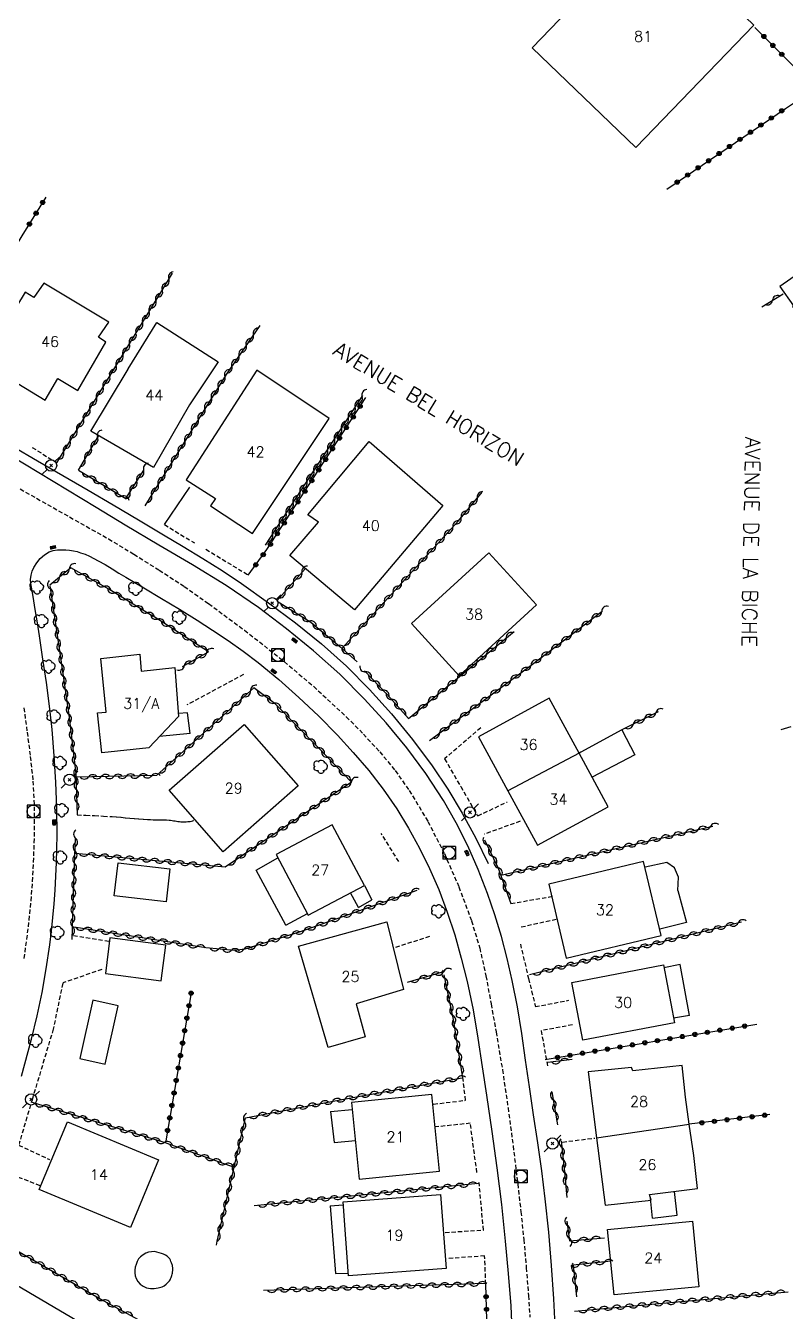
# Model space of a CAD drawing. Header units: millimetres. Extents: x 159000 to 160002, y 156999 to 158000.
# Drawn here: x 159836.4 to 159926.5, y 157452.7 to 157605.2 of the extents above; entities that cross this region are included whole.
import ezdxf
from ezdxf.enums import TextEntityAlignment as Align

# ---------------------------------------------------------------- set-up
doc = ezdxf.new("R2010")
doc.units = ezdxf.units.MM
doc.linetypes.add('DASHED', pattern=[0.75, 0.5, -0.25])
doc.layers.get('0').update_dxf_attribs({"linetype": 'CONTINUOUS'})
for name, color, linetype in [('W0001', 6, 'DASHED'), ('W0014', 7, 'CONTINUOUS'), ('W0017', 7, 'CONTINUOUS'), ('W0101', 7, 'CONTINUOUS'), ('W0104', 1, 'CONTINUOUS'), ('W0112', 1, 'DASHED'), ('W0300', 7, 'CONTINUOUS'), ('W0310', 3, 'CONTINUOUS'), ('W0323', 7, 'CONTINUOUS'), ('W0401', 7, 'CONTINUOUS'), ('W0420', 7, 'CONTINUOUS'), ('W0473', 7, 'CONTINUOUS'), ('W0515', 5, 'CONTINUOUS'), ('W0989', 7, 'CONTINUOUS'), ('W0991', 7, 'CONTINUOUS'), ('W1102', 7, 'CONTINUOUS')]:
    doc.layers.add(name, color=color, linetype=linetype)
doc.styles.get("Standard").update_dxf_attribs({"font": 'romans.shx', "width": 0.85})

# ---------------------------------------------------------------- blocks, each defined once
blk = doc.blocks.new('T473')
for p, q in [((-0.166667, 0.166667), (0.166667, -0.166667)), ((-0.166667, -0.166667), (0.166667, 0.166667)), ((0.500001, 0.500001), (1.000002, 1.000002)), ((-1.000002, -1.000002), (-0.500001, -0.500001))]:
    blk.add_line(p, q)
blk.add_ellipse((0, 0), major_axis=(0.471405, 0.471405), ratio=1, start_param=5.4977871438, end_param=11.780972451)
blk = doc.blocks.new('T300')
for p, q in [((-0.8, 0.51), (-0.86, 0.34)), ((-0.86, 0.34), (-0.86, 0.17)), ((-0.86, 0.17), (-0.74, 0.06)), ((-0.69, 0.63), (-0.8, 0.51)), ((-0.8, -0.06), (-0.74, 0.06)), ((-0.74, 0.06), (-0.69, 0.11)), ((-0.57, 0.69), (-0.69, 0.63)), ((-0.46, 0.69), (-0.57, 0.69)), ((-0.29, 0.63), (-0.46, 0.69)), ((-0.29, 0.63), (-0.17, 0.74)), ((-0.23, 0.57), (-0.29, 0.63)), ((-0.17, 0.74), (-0.06, 0.8)), ((-0.06, 0.8), (0.06, 0.8)), ((0.06, 0.8), (0.23, 0.74)), ((0.23, 0.74), (0.34, 0.63)), ((0.34, 0.63), (0.4, 0.51)), ((0.46, 0.46), (0.34, 0.46)), ((0.4, 0.51), (0.4, 0.46)), ((0.57, 0.4), (0.46, 0.46)), ((0.57, 0.4), (0.69, 0.29)), ((0.69, 0.29), (0.74, 0.17)), ((0.74, 0.06), (0.69, -0.17)), ((0.74, 0.17), (0.74, 0.06)), ((-0.8, -0.17), (-0.8, -0.06)), ((-0.8, -0.23), (-0.8, -0.17)), ((-0.74, -0.34), (-0.8, -0.23)), ((-0.69, -0.4), (-0.74, -0.34)), ((-0.51, -0.46), (-0.69, -0.4)), ((-0.4, -0.46), (-0.51, -0.46)), ((-0.4, -0.46), (-0.34, -0.46)), ((-0.34, -0.46), (-0.34, -0.4)), ((-0.34, -0.51), (-0.34, -0.46)), ((-0.29, -0.63), (-0.34, -0.51)), ((-0.17, -0.74), (-0.29, -0.63)), ((-0.06, -0.8), (-0.17, -0.74)), ((0.06, -0.8), (-0.06, -0.8)), ((0.17, -0.74), (0.06, -0.8)), ((0.23, -0.69), (0.17, -0.74)), ((0.29, -0.46), (0.23, -0.46)), ((0.29, -0.63), (0.23, -0.69)), ((0.46, -0.4), (0.29, -0.46)), ((0.34, -0.51), (0.29, -0.63)), ((0.34, -0.51), (0.34, -0.46)), ((0.57, -0.34), (0.46, -0.4)), ((0.63, -0.29), (0.57, -0.34)), ((0.69, -0.17), (0.63, -0.29))]:
    blk.add_line(p, q)
blk = doc.blocks.new('T401')
for p, q in [((-0.3, 0.3), (0, 0.3)), ((-0.3, -0.25), (-0.3, 0.3)), ((-0.3, 0.15), (0, 0.15)), ((-0.3, 0), (0, 0)), ((0, 0.3), (0, -0.25)), ((-0.3, -0.15), (0, -0.15)), ((-0.3, -0.25), (-0.3, -0.3)), ((-0.3, -0.3), (0, -0.3)), ((0, -0.3), (0, -0.25))]:
    blk.add_line(p, q)
blk = doc.blocks.new('T420')
for p, q in [((0.75, 0.75), (-0.75, 0.75)), ((-0.75, 0.75), (-0.75, -0.75)), ((0.75, 0.75), (0.75, -0.75)), ((0.75, -0.75), (-0.75, -0.75))]:
    blk.add_line(p, q)
blk.add_ellipse((0, 0), major_axis=(-0.53, 0.53), ratio=1, start_param=3.926991, end_param=10.210176)
blk = doc.blocks.new('t310o')
at = {"color": 0, "linetype": 'Continuous'}
for centre, start, end in [((-0.5, 0.38), 216.8699, 323.1304), ((0.5, -0.37), 36.8699, 143.1303)]:
    blk.add_arc(centre, 0.625, start, end, dxfattribs=at)
blk = doc.blocks.new('t323o')
at = {"color": 0, "linetype": 'Continuous'}
for radius in [0.25, 0.15]:
    blk.add_circle((0, 0), radius, dxfattribs=at)

msp = doc.modelspace()

# ---------------------------------------------------------------- linework, layer by layer
at = {"layer": 'W0001'}
for points in [[(159831.11, 157552.91), (159846.16, 157544.41), (159849.18, 157542.58), (159852.18, 157540.7), (159855.15, 157538.77), (159858.04, 157536.73), (159862.28, 157533.58), (159866.44, 157530.32), (159870.49, 157526.91), (159874.36, 157523.31), (159876.38, 157521.27), (159878.33, 157519.16), (159880.16, 157516.94), (159881.82, 157514.59), (159884.03, 157510.91), (159885.99, 157507.09), (159887.7, 157503.16), (159889.2, 157499.14), (159890.17, 157495.9), (159890.91, 157492.59), (159891.52, 157489.27), (159892.11, 157485.96), (159892.87, 157481.47), (159893.53, 157476.96), (159894.13, 157472.45), (159894.68, 157467.93), (159895.06, 157464.63), (159895.4, 157461.32), (159895.7, 157458), (159895.95, 157454.68), (159896.12, 157452.14)], [(159836.17, 157494.67), (159836.49, 157496.94), (159836.76, 157499.22), (159836.99, 157501.5), (159837.17, 157503.79), (159837.29, 157506.08), (159837.37, 157508.37), (159837.4, 157510.66), (159837.38, 157512.95), (159837.23, 157515.86), (159836.92, 157518.76), (159836.54, 157521.64), (159836.16, 157524.52)]]:
    msp.add_lwpolyline(points, dxfattribs=at)
at = {"layer": 'W0014'}
for points in [[(159834.78, 157555.41), (159837.76, 157553.67), (159840.76, 157551.93), (159843.75, 157550.19), (159846.73, 157548.44), (159849.71, 157546.68), (159852.67, 157544.9), (159855.01, 157543.49), (159857.34, 157542.09), (159859.65, 157540.64), (159861.92, 157539.12), (159865.14, 157536.82), (159868.33, 157534.45), (159871.42, 157531.97), (159874.38, 157529.31), (159877.12, 157526.55), (159879.73, 157523.66), (159882.2, 157520.64), (159884.52, 157517.52), (159886.38, 157514.74), (159888.11, 157511.87), (159889.71, 157508.93), (159891.16, 157505.91)], [(159899.14, 157450.37), (159898.98, 157454.33), (159898.7, 157458.28), (159898.35, 157462.23), (159897.94, 157466.17), (159897.54, 157469.5), (159897.07, 157472.81), (159896.57, 157476.12), (159896.07, 157479.43), (159895.6, 157482.59), (159895.15, 157485.76), (159894.64, 157488.92), (159894.02, 157492.05), (159893.41, 157494.67), (159892.74, 157497.27), (159891.98, 157499.84), (159891.1, 157502.38), (159889.98, 157505.21), (159888.76, 157508), (159887.4, 157510.74), (159885.88, 157513.39), (159883.79, 157516.58), (159881.52, 157519.65), (159879.09, 157522.59), (159876.52, 157525.42), (159873.58, 157528.35), (159870.48, 157531.12), (159867.27, 157533.75), (159863.96, 157536.26), (159860.12, 157538.89), (159856.14, 157541.32), (159852.12, 157543.66), (159848.13, 157546.03), (159844.72, 157548.11), (159841.31, 157550.17), (159837.9, 157552.23), (159834.49, 157554.29)], [(159836.94, 157539.12), (159836.93, 157539.61), (159836.99, 157540.1), (159837.12, 157540.57), (159837.32, 157541.02), (159837.66, 157541.58), (159838.08, 157542.09), (159838.58, 157542.52), (159839.14, 157542.87), (159839.62, 157543.04), (159840.12, 157543.11), (159840.62, 157543.12), (159841.11, 157543.11), (159841.56, 157543.07), (159842, 157543), (159842.44, 157542.9), (159842.86, 157542.77), (159843.4, 157542.58), (159843.93, 157542.34), (159844.44, 157542.09), (159844.94, 157541.82), (159845.78, 157541.36), (159846.6, 157540.86), (159847.41, 157540.36), (159848.22, 157539.86), (159850.34, 157538.6), (159852.46, 157537.35), (159854.58, 157536.09), (159856.66, 157534.78), (159858.51, 157533.58), (159860.34, 157532.36), (159862.14, 157531.09), (159863.89, 157529.75), (159866.36, 157527.73), (159868.75, 157525.62), (159871.07, 157523.43), (159873.31, 157521.15), (159875.19, 157519.08), (159877.01, 157516.94), (159878.73, 157514.72), (159880.33, 157512.41), (159881.75, 157510.11), (159883.05, 157507.74), (159884.24, 157505.31), (159885.32, 157502.83), (159886.33, 157500.16), (159887.21, 157497.45), (159887.98, 157494.7), (159888.68, 157491.93), (159889.39, 157488.59), (159889.97, 157485.22), (159890.48, 157481.83), (159890.98, 157478.45), (159891.62, 157474.14), (159892.22, 157469.83), (159892.77, 157465.5), (159893.21, 157461.16), (159893.56, 157457.33), (159893.85, 157453.49), (159894.04, 157449.65)], [(159835.85, 157480.71), (159837.04, 157485.08), (159837.71, 157487.85), (159838.29, 157490.64), (159838.79, 157493.45), (159839.2, 157496.27), (159839.39, 157497.89), (159839.56, 157499.52), (159839.71, 157501.15), (159839.83, 157502.78), (159839.92, 157504.41), (159839.99, 157506.04), (159840.04, 157507.68), (159840.07, 157509.31), (159840.05, 157512.44), (159839.93, 157515.57), (159839.73, 157518.69), (159839.48, 157521.81), (159839.18, 157524.59), (159838.81, 157527.37), (159838.4, 157530.14), (159837.98, 157532.91), (159837.74, 157534.46), (159837.49, 157536.02), (159837.22, 157537.57), (159836.94, 157539.12)]]:
    msp.add_lwpolyline(points, dxfattribs=at)
at = {"layer": 'W0017'}
msp.add_lwpolyline([(159852.8, 157546.1), (159855.79, 157550.53)], dxfattribs=at)
at = {"layer": 'W0101'}
for points in [[(159910.4, 157617.16), (159922.67, 157605.33), (159908.67, 157590.81), (159896.4, 157602.64)], [(159939.17, 157583.69), (159925.75, 157574.32), (159927.38, 157572.04), (159927.27, 157571.97), (159933.62, 157562.81), (159944.29, 157570.02), (159943.23, 157571.67), (159946.58, 157574.06), (159941.23, 157581.93), (159940.54, 157581.49)], [(159851.49, 157552.86), (159844.07, 157557.17), (159848.5, 157564.54), (159848.49, 157564.57), (159851.91, 157570.05), (159859.17, 157565.4), (159855.77, 157560.29)], [(159863.23, 157545.06), (159872.32, 157558.69), (159863.75, 157564.39), (159855.38, 157551.4), (159858.86, 157549.18), (159858.27, 157548.33)], [(159877.08, 157555.95), (159885.82, 157548.38), (159875.32, 157535.98), (159867.65, 157542.42), (159871.08, 157546.37), (159869.79, 157547.27)], [(159891.26, 157542.77), (159882.08, 157534.37), (159887.75, 157528.17), (159896.92, 157536.57)], [(159854.04, 157529.15), (159854.47, 157523.34), (159850.93, 157519.64), (159845.37, 157519.06), (159844.86, 157523.79), (159845.88, 157523.88), (159845.24, 157530.23), (159849.87, 157530.74), (159850.03, 157528.71)], [(159853.37, 157514.6), (159862.24, 157522.41), (159868.66, 157515.12), (159859.78, 157507.31)], [(159869.85, 157499.79), (159876.52, 157503.33), (159872.7, 157510.51), (159866.03, 157506.97)], [(159909.61, 157506.14), (159898.36, 157503.48), (159900.44, 157494.7), (159911.69, 157497.37), (159909.61, 157506.14)], [(159879.16, 157498.99), (159881.15, 157490.98), (159875.54, 157489.29), (159876.61, 157485.38), (159872.2, 157484.1), (159868.69, 157496.11)], [(159913.25, 157487.05), (159902.41, 157484.99), (159901.11, 157491.83), (159911.95, 157493.89)], [(159885.39, 157469.45), (159884.49, 157478.53), (159874.98, 157477.58), (159875.88, 157468.51)], [(159837.96, 157467.28), (159841.3, 157475.29), (159852.1, 157470.79), (159848.76, 157462.78)], [(159886.18, 157457.89), (159874.62, 157457.04), (159873.97, 157465.81), (159885.53, 157466.67)], [(159905.34, 157462.54), (159915.4, 157463.52), (159916.16, 157455.75), (159906.1, 157454.77)]]:
    msp.add_lwpolyline(points, close=True, dxfattribs=at)
for points in [[(159837.32, 157573.03), (159836.27, 157573.66), (159831.24, 157565.34), (159838.64, 157560.86), (159840.17, 157563.41), (159840.17, 157563.41), (159842.52, 157562), (159845.87, 157567.72), (159844.97, 157568.31), (159846.2, 157570.1), (159838.49, 157574.72), (159837.32, 157573.03)], [(159901.96, 157519), (159898.41, 157525.52), (159890.02, 157520.95), (159893.52, 157514.53)], [(159905.42, 157512.64), (159901.96, 157519)], [(159893.52, 157514.53), (159897.03, 157508.08), (159905.42, 157512.64)], [(159914.57, 157478.22), (159914.19, 157481.99), (159908.31, 157481.36), (159908.16, 157481.73), (159903.03, 157481.23), (159904.03, 157473.41)], [(159915.02, 157475), (159914.57, 157478.22)], [(159915.55, 157471.29), (159915.02, 157475)], [(159904.03, 157473.41), (159905.05, 157465.41), (159910.5, 157465.99), (159910.31, 157466.7), (159915.99, 157467.38), (159915.55, 157471.29)], [(159829.76, 157450.05), (159833.83, 157456.82), (159846.93, 157449.09), (159847.37, 157446.79), (159846.26, 157444.88), (159843.94, 157444.36), (159843.02, 157444.86), (159841.75, 157442.8)]]:
    msp.add_lwpolyline(points, dxfattribs=at)
at = {"layer": 'W0104'}
for points in [[(159855.83, 157521.34), (159855.54, 157523.8), (159854.45, 157523.7)], [(159907.02, 157521.75), (159902.17, 157519.11), (159901.96, 157519)], [(159907.02, 157521.75), (159908.57, 157518.82), (159903.52, 157516.14)], [(159855.83, 157521.34), (159852.23, 157520.99)], [(159867.19, 157498.61), (159863.67, 157505.14), (159866.23, 157506.6)], [(159913.65, 157502.71), (159913.73, 157504.32), (159913.26, 157505.39), (159912.35, 157506.04), (159909.77, 157505.47)], [(159875.82, 157500.69), (159874.86, 157502.45)], [(159876.52, 157503.33), (159877.4, 157501.6)], [(159913.65, 157502.71), (159914.67, 157498.91), (159911.51, 157498.14)], [(159875.82, 157500.69), (159877.4, 157501.6)], [(159867.19, 157498.61), (159869.74, 157500)], [(159915.03, 157487.89), (159913.95, 157493.94), (159912.01, 157493.56)], [(159915.03, 157487.89), (159913.15, 157487.57)], [(159872.48, 157476.52), (159875.06, 157476.75)], [(159872.48, 157476.52), (159872.91, 157472.84), (159875.43, 157473.07)], [(159910.65, 157463.89), (159913.58, 157464.22), (159913.25, 157467.05)], [(159872.43, 157465.32), (159873.99, 157465.46)], [(159872.43, 157465.32), (159873.07, 157457.3), (159874.59, 157457.35)], [(159910.65, 157463.89), (159910.43, 157466.25)]]:
    msp.add_lwpolyline(points, dxfattribs=at)
for points in [[(159847.3, 157506.01), (159853.45, 157505.29), (159852.99, 157501.36), (159846.84, 157502.08)], [(159852.98, 157496.23), (159846.34, 157497.09), (159845.8, 157492.88), (159852.43, 157492.02)], [(159844.32, 157489.72), (159842.78, 157482.82), (159845.77, 157482.15), (159847.31, 157489.05)]]:
    msp.add_lwpolyline(points, close=True, dxfattribs=at)
at = {"layer": 'W0112'}
for points in [[(159837.12, 157555.25), (159840.06, 157553.42)], [(159852.8, 157546.1), (159856.37, 157543.92)], [(159857.72, 157543.17), (159862.74, 157540.12)], [(159862.17, 157528.34), (159855.45, 157524.72)], [(159890.3, 157522.02), (159886.01, 157518.33)], [(159886.01, 157518.33), (159887.92, 157515.05), (159889.93, 157511.58)], [(159889.96, 157511.58), (159893.41, 157513.21)], [(159842.45, 157511.68), (159843.49, 157511.64), (159844.52, 157511.6), (159845.56, 157511.54), (159846.59, 157511.48), (159847.12, 157511.44), (159847.65, 157511.4), (159848.18, 157511.35), (159848.71, 157511.3), (159849.24, 157511.25), (159849.78, 157511.2), (159850.31, 157511.16), (159850.84, 157511.13), (159851.15, 157511.12), (159851.47, 157511.11), (159851.78, 157511.11), (159852.1, 157511.11), (159852.41, 157511.11), (159852.73, 157511.1), (159853.05, 157511.09), (159853.36, 157511.07), (159853.53, 157511.05), (159853.71, 157511.03), (159853.88, 157511), (159854.06, 157510.97), (159854.23, 157510.94), (159854.4, 157510.91), (159854.58, 157510.89), (159854.75, 157510.88), (159854.96, 157510.87), (159855.16, 157510.87), (159855.37, 157510.88), (159855.57, 157510.89), (159855.71, 157510.9), (159855.86, 157510.91), (159856.01, 157510.93), (159856.15, 157510.98), (159856.17, 157510.99), (159856.19, 157511), (159856.21, 157511.02), (159856.23, 157511.04)], [(159880.58, 157506.14), (159878.49, 157509.49)], [(159894.97, 157510.93), (159890.69, 157509.39)], [(159893.87, 157501.18), (159898.82, 157502.04)], [(159899.25, 157499.27), (159894.89, 157498.32)], [(159842.01, 157497.38), (159846.2, 157496.71)], [(159884.22, 157497.27), (159880.05, 157495.92)], [(159894.99, 157496.37), (159895.96, 157492.27), (159896.78, 157488.95)], [(159845.36, 157493.36), (159840.74, 157491.76)], [(159840.74, 157491.73), (159839.62, 157486.3), (159837.14, 157478.03)], [(159896.78, 157488.95), (159900.72, 157489.7)], [(159901.17, 157486.79), (159897.46, 157486.1), (159898.25, 157481.69)], [(159884.7, 157477.4), (159888.49, 157477.85), (159888.19, 157480.51)], [(159837.14, 157478.03), (159835.51, 157472.53)], [(159889.84, 157469.29), (159889.06, 157475.12), (159884.88, 157474.69)], [(159899.99, 157472.9), (159903.83, 157473.37)], [(159835.51, 157472.53), (159839.18, 157470.82)], [(159838.06, 157467.71), (159834.11, 157469.26)], [(159886.08, 157462.19), (159890.62, 157462.46), (159890.1, 157468.12)], [(159890.75, 157459.39), (159886.36, 157459.08)], [(159890.89, 157456.07), (159890.76, 157459.39)]]:
    msp.add_lwpolyline(points, dxfattribs=at)
at = {"layer": 'W0310'}
for points in [[(159840.06, 157553.42), (159852.49, 157573.81), (159853.75, 157575.92)], [(159923.6, 157571.92), (159926.13, 157573.47)], [(159864.1, 157569.7), (159860.1, 157563.9), (159850.48, 157548.32)], [(159864.78, 157543.68), (159876.33, 157561.4)], [(159842.61, 157552.56), (159845.02, 157556.67)], [(159842.61, 157552.56), (159848.21, 157549.18), (159850.37, 157552.57)], [(159873.82, 157531.43), (159887.66, 157546.53), (159890.48, 157549.94)], [(159841.69, 157540.97), (159839.21, 157538.92)], [(159854.95, 157529.26), (159858.04, 157531.01), (159851.48, 157535.24), (159851.48, 157535.21), (159846.19, 157538.43), (159841.69, 157540.97)], [(159869.48, 157540.87), (159866.12, 157537.05)], [(159839.22, 157538.83), (159840.32, 157531.41), (159841.48, 157523.53), (159842.29, 157516.61), (159842.45, 157511.68)], [(159866.15, 157537.03), (159870.17, 157534.52), (159873.58, 157531.66), (159875.66, 157529.83)], [(159896.28, 157529.45), (159904.71, 157535.85)], [(159881.74, 157523.12), (159894.25, 157533.43)], [(159884.21, 157520.5), (159896.28, 157529.45)], [(159876.53, 157528.76), (159879.22, 157525.95), (159881.74, 157523.12)], [(159863.4, 157526.73), (159851.86, 157516.34)], [(159874.96, 157515.57), (159871.05, 157519.65), (159865.91, 157524.85), (159863.4, 157526.73)], [(159911.31, 157523.9), (159907.02, 157521.75)], [(159927.07, 157522.13), (159925.89, 157521.78)], [(159851.86, 157516.34), (159842.3, 157516.17)], [(159874.96, 157515.57), (159859.99, 157505.5)], [(159892.69, 157504.53), (159917.82, 157510.36)], [(159841.87, 157496.92), (159842.07, 157503.58), (159842.27, 157508.98)], [(159890.76, 157508.74), (159892.38, 157505.35), (159893.87, 157501.18)], [(159859.99, 157505.5), (159842.23, 157507.12)], [(159882.72, 157502.74), (159868.87, 157497.81), (159862.33, 157495.77), (159861.09, 157495.59), (159857.72, 157495.93)], [(159921.2, 157498.98), (159896.06, 157492.72)], [(159857.72, 157495.93), (159841.82, 157498.41)], [(159885.89, 157493.09), (159881.56, 157491.82)], [(159888.19, 157480.51), (159887.08, 157487.43), (159885.95, 157492.71)], [(159901.13, 157482.67), (159898.24, 157482.31)], [(159862.42, 157475.76), (159874.27, 157478.01), (159888.09, 157480.51)], [(159852.92, 157472.8), (159837, 157477.62)], [(159898.73, 157478.84), (159899.41, 157474.95)], [(159858.96, 157460.66), (159859.06, 157461.14), (159862.42, 157475.76)], [(159899.82, 157473.06), (159900.22, 157469.35), (159900.5, 157466.31)], [(159852.95, 157472.81), (159861.08, 157469.91)], [(159889.99, 157467.98), (159863.44, 157465.35)], [(159900.51, 157463.52), (159900.82, 157461.18), (159904.96, 157461.56)], [(159832.54, 157461.63), (159845.55, 157454.13), (159853.82, 157449.61)], [(159905.72, 157458.76), (159901.26, 157458.3), (159901.63, 157454.53)], [(159890.87, 157456.11), (159864.53, 157455.31)], [(159901.43, 157452.83), (159926.74, 157455.16)]]:
    msp.add_lwpolyline(points, dxfattribs=at)
at = {"layer": 'W0323'}
for points in [[(159922.8, 157605.03), (159929.82, 157598.01)], [(159912.35, 157585.86), (159913.58, 157586.7), (159926.41, 157595.45), (159933.76, 157600.32)], [(159825.11, 157562.5), (159835.95, 157580.35), (159838.76, 157584.93)], [(159862.74, 157540.12), (159864.95, 157543.15), (159876.66, 157561.15)], [(159856.01, 157490.84), (159852.92, 157472.8)], [(159897.92, 157482.68), (159923.01, 157486.89)], [(159924.56, 157476.15), (159915.02, 157475)], [(159891.25, 157444.08), (159891.15, 157447.52), (159890.89, 157456.07)]]:
    msp.add_lwpolyline(points, dxfattribs=at)
at = {"layer": 'W0515'}
msp.add_lwpolyline([(159853.33, 157459.18), (159853.14, 157459.35), (159852.92, 157459.49), (159852.69, 157459.59), (159852.46, 157459.69), (159852.18, 157459.78), (159851.88, 157459.86), (159851.58, 157459.91), (159851.27, 157459.9), (159850.92, 157459.83), (159850.58, 157459.71), (159850.26, 157459.54), (159849.98, 157459.31), (159849.74, 157459.04), (159849.56, 157458.73), (159849.43, 157458.4), (159849.34, 157458.05), (159849.28, 157457.72), (159849.27, 157457.38), (159849.31, 157457.04), (159849.43, 157456.71), (159849.65, 157456.36), (159849.94, 157456.05), (159850.27, 157455.8), (159850.66, 157455.63), (159851.13, 157455.52), (159851.6, 157455.52), (159852.07, 157455.6), (159852.52, 157455.74), (159852.78, 157455.87), (159853.01, 157456.04), (159853.21, 157456.24), (159853.39, 157456.46), (159853.46, 157456.58), (159853.53, 157456.7), (159853.58, 157456.83), (159853.63, 157456.96), (159853.67, 157457.09), (159853.71, 157457.23), (159853.74, 157457.36), (159853.76, 157457.49), (159853.78, 157457.66), (159853.79, 157457.83), (159853.78, 157458), (159853.76, 157458.17), (159853.74, 157458.27), (159853.71, 157458.37), (159853.67, 157458.47), (159853.63, 157458.56), (159853.57, 157458.72), (159853.51, 157458.88), (159853.43, 157459.04)], close=True, dxfattribs=at)
at = {"layer": 'W1102'}
for points in [[(159901.96, 157519), (159893.52, 157514.53)], [(159904.03, 157473.41), (159915.02, 157475)]]:
    msp.add_lwpolyline(points, dxfattribs=at)

# ---------------------------------------------------------------- block references
at = {"layer": 'W0300'}
for p in [(159837.71, 157538.65), (159849.41, 157538.49), (159838.23, 157534.66), (159854.58, 157535.06), (159839.06, 157529.26), (159839.7, 157523.35), (159840.41, 157517.83), (159871.36, 157517.38), (159840.63, 157512.23), (159840.46, 157506.63), (159885.31, 157500.25), (159840.13, 157497.7), (159888.23, 157488.09), (159837.54, 157484.9)]:
    msp.add_blockref('T300', p, dxfattribs=at)
at = {"layer": 'W0310'}
for p, rotation in [((159853.32, 157575.2), 59.13491417529485), ((159851.77, 157572.63), 58.63753675125487), ((159852.55, 157573.91), 59.13491417529485), ((159850.99, 157571.35), 58.63753675125487), ((159924.88, 157572.7), 31.37022963174894), ((159850.21, 157570.07), 58.63753675125487), ((159849.43, 157568.79), 58.63753675125487), ((159863.33, 157568.58), 235.3849202810198), ((159848.65, 157567.51), 58.63753675125487), ((159862.48, 157567.35), 235.3849202810198), ((159847.09, 157564.95), 58.63753675125487), ((159847.87, 157566.23), 58.63753675125487), ((159861.63, 157566.12), 235.3849202810198), ((159846.31, 157563.67), 58.63753675125487), ((159859.94, 157563.64), 238.3055421637532), ((159860.78, 157564.88), 235.3849202810198), ((159845.53, 157562.38), 58.63753675125487), ((159859.15, 157562.36), 238.3055421637532), ((159844.75, 157561.1), 58.63753675125487), ((159858.36, 157561.09), 238.3055421637532), ((159876.24, 157561.27), 56.91917981606854), ((159843.97, 157559.82), 58.63753675125487), ((159857.57, 157559.81), 238.3055421637532), ((159875.42, 157560.02), 56.91917981606854), ((159843.19, 157558.54), 58.63753675125487), ((159856.78, 157558.53), 238.3055421637532), ((159873.79, 157557.5), 56.91917981606854), ((159874.6, 157558.76), 56.91917981606854), ((159841.63, 157555.98), 58.63753675125487), ((159842.41, 157557.26), 58.63753675125487), ((159844.88, 157556.44), 59.60085774693695), ((159855.21, 157555.98), 238.3055421637532), ((159856, 157557.26), 238.3055421637532), ((159872.97, 157556.24), 56.91917981606854), ((159840.84, 157554.7), 58.63753675125487), ((159844.13, 157555.15), 59.60085774693695), ((159854.42, 157554.7), 238.3055421637532), ((159872.15, 157554.99), 56.91917981606854), ((159843.37, 157553.85), 59.60085774693695), ((159853.63, 157553.43), 238.3055421637532), ((159871.33, 157553.73), 56.91917981606854), ((159843.89, 157551.79), 328.9010200300469), ((159849.53, 157551.25), 57.41627252291808), ((159850.34, 157552.52), 57.41627252291808), ((159852.84, 157552.15), 238.3055421637532), ((159869.69, 157551.22), 56.91917981606854), ((159870.51, 157552.47), 56.91917981606854), ((159845.18, 157551.01), 328.9010200300469), ((159846.46, 157550.24), 328.9010200300469), ((159848.72, 157549.99), 57.41627252291808), ((159852.06, 157550.88), 238.3055421637532), ((159868.87, 157549.96), 56.91917981606854), ((159847.74, 157549.46), 328.9010200300469), ((159851.27, 157549.6), 238.3055421637532), ((159868.05, 157548.7), 56.91917981606854), ((159889.89, 157549.24), 50.4198497801689), ((159867.24, 157547.45), 56.91917981606854), ((159887.98, 157546.93), 50.4198497801689), ((159888.94, 157548.08), 50.4198497801689), ((159866.42, 157546.19), 56.91917981606854), ((159886.99, 157545.8), 47.49831421725936), ((159865.6, 157544.93), 56.91917981606854), ((159885.98, 157544.7), 47.49831421725936), ((159883.95, 157542.49), 47.49831421725936), ((159884.96, 157543.59), 47.49831421725936), ((159841.52, 157540.83), 219.6050138922376), ((159882.94, 157541.38), 47.49831421725936), ((159840.37, 157539.88), 219.6050138922376), ((159843, 157540.23), 150.5383776649882), ((159844.31, 157539.5), 150.5383776649882), ((159868.1, 157539.31), 228.6688077855896), ((159869.09, 157540.43), 228.6688077855896), ((159880.91, 157539.17), 47.49831421725936), ((159881.92, 157540.28), 47.49831421725936), ((159839.27, 157538.47), 278.4423643401999), ((159845.61, 157538.76), 150.5383776649882), ((159846.9, 157538), 148.6809253592463), ((159867.11, 157538.18), 228.6688077855896), ((159879.9, 157538.06), 47.49831421725936), ((159839.49, 157536.99), 278.4423643401999), ((159848.18, 157537.22), 148.6809253592463), ((159849.47, 157536.44), 148.6809253592463), ((159867.43, 157536.23), 328.006145633093), ((159878.88, 157536.96), 47.49831421725936), ((159839.71, 157535.51), 278.4423643401999), ((159850.75, 157535.66), 148.6809253592463), ((159851.99, 157534.91), 147.1694676382612), ((159868.7, 157535.44), 328.006145633093), ((159876.86, 157534.75), 47.49831421725936), ((159877.87, 157535.85), 47.49831421725936), ((159903.45, 157534.89), 37.21963051044887), ((159904.64, 157535.8), 37.21963051044887), ((159839.93, 157534.02), 278.4423643401999), ((159853.25, 157534.1), 147.1694676382612), ((159854.51, 157533.28), 147.1694676382612), ((159869.97, 157534.64), 328.006145633093), ((159871.14, 157533.71), 319.9962144148205), ((159875.84, 157533.64), 47.49831421725936), ((159901.06, 157533.08), 37.21963051044887), ((159902.25, 157533.99), 37.21963051044887), ((159840.16, 157532.54), 278.4423643401999), ((159855.77, 157532.47), 147.1694676382612), ((159857.03, 157531.66), 147.1694676382612), ((159872.29, 157532.74), 319.9962144148205), ((159873.44, 157531.78), 319.9962144148205), ((159874.83, 157532.53), 47.49831421725936), ((159892.16, 157531.71), 39.50102580916248), ((159893.31, 157532.66), 39.50102580916248), ((159899.86, 157532.17), 37.21963051044887), ((159840.37, 157531.05), 278.3447456247416), ((159856.47, 157530.12), 29.50645914056161), ((159857.77, 157530.86), 29.50645914056161), ((159874.57, 157530.79), 318.5808899752026), ((159891, 157530.76), 39.50102580916248), ((159897.47, 157530.36), 37.21963051044887), ((159898.67, 157531.26), 37.21963051044887), ((159840.59, 157529.57), 278.3447456247416), ((159855.16, 157529.38), 29.50645914056161), ((159876.66, 157528.63), 313.7501085699273), ((159888.68, 157528.85), 39.50102580916248), ((159889.84, 157529.8), 39.50102580916248), ((159895.06, 157528.54), 36.56018549918186), ((159896.26, 157529.44), 36.56018549918186), ((159840.81, 157528.09), 278.3447456247416), ((159877.69, 157527.55), 313.7501085699273), ((159887.53, 157527.89), 39.50102580916248), ((159893.85, 157527.65), 36.56018549918186), ((159841.03, 157526.6), 278.3447456247416), ((159863, 157526.38), 222.0127062814973), ((159864.6, 157525.83), 143.1191513262122), ((159878.73, 157526.47), 313.7501085699273), ((159879.75, 157525.36), 311.6523701136127), ((159885.21, 157525.98), 39.50102580916248), ((159886.37, 157526.94), 39.50102580916248), ((159891.44, 157525.86), 36.56018549918186), ((159892.65, 157526.76), 36.56018549918186), ((159841.25, 157525.12), 278.3447456247416), ((159860.77, 157524.37), 222.0127062814973), ((159861.89, 157525.37), 222.0127062814973), ((159865.8, 157524.93), 143.1191513262122), ((159866.87, 157523.88), 134.6728525835938), ((159880.74, 157524.24), 311.6523701136127), ((159882.9, 157524.08), 39.50102580916248), ((159884.05, 157525.03), 39.50102580916248), ((159889.03, 157524.08), 36.56018549918186), ((159890.24, 157524.97), 36.56018549918186), ((159841.46, 157523.63), 278.3447456247416), ((159858.54, 157522.36), 222.0127062814973), ((159859.66, 157523.36), 222.0127062814973), ((159867.92, 157522.82), 134.6728525835938), ((159887.83, 157523.18), 36.56018549918186), ((159909.7, 157523.09), 206.6545717053018), ((159911.04, 157523.77), 206.6545717053018), ((159841.64, 157522.14), 276.7026287034396), ((159841.82, 157520.65), 276.7026287034396), ((159857.43, 157521.36), 222.0127062814973), ((159868.98, 157521.75), 134.6728525835938), ((159885.42, 157521.4), 36.56018549918186), ((159886.62, 157522.29), 36.56018549918186), ((159908.36, 157522.42), 206.6545717053018), ((159841.99, 157519.16), 276.7026287034396), ((159855.2, 157519.35), 222.0127062814973), ((159856.31, 157520.35), 222.0127062814973), ((159870.03, 157520.68), 134.6728525835938), ((159871.09, 157519.62), 133.7759480590927), ((159842.17, 157517.68), 276.7026287034396), ((159854.09, 157518.34), 222.0127062814973), ((159872.12, 157518.53), 133.7759480590927), ((159842.3, 157516.18), 271.8356258951634), ((159852.97, 157517.34), 222.0127062814973), ((159873.16, 157517.45), 133.7759480590927), ((159874.2, 157516.37), 133.7759480590927), ((159842.35, 157514.68), 271.8356258951634), ((159843.8, 157516.2), 180.9716317526517), ((159845.3, 157516.23), 180.9716317526517), ((159846.8, 157516.25), 180.9716317526517), ((159848.3, 157516.28), 180.9716317526517), ((159849.8, 157516.3), 180.9716317526517), ((159851.3, 157516.33), 180.9716317526517), ((159874.93, 157515.55), 213.9147038869098), ((159842.4, 157513.18), 271.8356258951634), ((159872.44, 157513.87), 213.9147038869098), ((159873.69, 157514.71), 213.9147038869098), ((159869.95, 157512.2), 213.9147038869098), ((159871.2, 157513.04), 213.9147038869098), ((159867.46, 157510.52), 213.9147038869098), ((159868.71, 157511.36), 213.9147038869098), ((159842.27, 157508.91), 87.9216724740768), ((159864.97, 157508.85), 213.9147038869098), ((159866.22, 157509.69), 213.9147038869098), ((159913.15, 157509.28), 13.07659904867504), ((159914.61, 157509.62), 13.07659904867504), ((159916.07, 157509.96), 13.07659904867504), ((159917.53, 157510.3), 13.07659904867504), ((159842.21, 157507.41), 87.9216724740768), ((159863.73, 157508.01), 213.9147038869098), ((159891.06, 157508.12), 295.5629544648717), ((159905.84, 157507.58), 13.07659904867504), ((159907.3, 157507.92), 13.07659904867504), ((159908.76, 157508.26), 13.07659904867504), ((159910.23, 157508.6), 13.07659904867504), ((159911.69, 157508.94), 13.07659904867504), ((159842.16, 157505.92), 87.9216724740768), ((159843.72, 157506.99), 174.7825963627244), ((159845.22, 157506.85), 174.7825963627244), ((159846.71, 157506.72), 174.7825963627244), ((159848.21, 157506.58), 174.7825963627244), ((159849.7, 157506.44), 174.7825963627244), ((159851.19, 157506.31), 174.7825963627244), ((159852.69, 157506.17), 174.7825963627244), ((159861.24, 157506.34), 213.9147038869098), ((159862.48, 157507.18), 213.9147038869098), ((159891.7, 157506.77), 295.5629544648717), ((159892.35, 157505.42), 295.5629544648717), ((159900, 157506.22), 13.07659904867504), ((159901.46, 157506.56), 13.07659904867504), ((159902.92, 157506.9), 13.07659904867504), ((159904.38, 157507.24), 13.07659904867504), ((159842.1, 157504.42), 87.9216724740768), ((159854.18, 157506.03), 174.7825963627244), ((159855.68, 157505.9), 174.7825963627244), ((159857.17, 157505.76), 174.7825963627244), ((159858.66, 157505.62), 174.7825963627244), ((159892.86, 157504.01), 289.6520807171981), ((159894.15, 157504.87), 13.07659904867504), ((159895.61, 157505.2), 13.07659904867504), ((159897.08, 157505.54), 13.07659904867504), ((159898.54, 157505.88), 13.07659904867504), ((159842.05, 157502.92), 88.2458059298012), ((159893.37, 157502.59), 289.6520807171981), ((159842.01, 157501.42), 88.2458059298012), ((159879.24, 157501.5), 199.6006188088765), ((159880.65, 157502.01), 199.6006188088765), ((159882.07, 157502.51), 199.6006188088765), ((159841.96, 157499.92), 88.2458059298012), ((159875, 157499.99), 199.6006188088765), ((159876.42, 157500.5), 199.6006188088765), ((159877.83, 157501), 199.6006188088765), ((159841.92, 157498.42), 88.2458059298012), ((159870.76, 157498.48), 199.6006188088765), ((159872.18, 157498.99), 199.6006188088765), ((159873.59, 157499.49), 199.6006188088765), ((159919.35, 157498.52), 193.9772947381051), ((159920.8, 157498.88), 193.9772947381051), ((159843.3, 157498.18), 171.1377005466707), ((159844.79, 157497.95), 171.1377005466707), ((159846.27, 157497.71), 171.1377005466707), ((159847.75, 157497.48), 171.1377005466707), ((159849.23, 157497.25), 171.1377005466707), ((159850.71, 157497.02), 171.1377005466707), ((159866.49, 157497.07), 197.3430529238362), ((159867.92, 157497.51), 197.3430529238362), ((159869.35, 157497.98), 199.6006188088765), ((159913.52, 157497.07), 193.9772947381051), ((159914.98, 157497.43), 193.9772947381051), ((159916.43, 157497.79), 193.9772947381051), ((159917.89, 157498.15), 193.9772947381051), ((159852.2, 157496.79), 171.1377005466707), ((159853.68, 157496.56), 171.1377005466707), ((159855.16, 157496.33), 171.1377005466707), ((159856.64, 157496.1), 171.1377005466707), ((159859.21, 157495.78), 174.3163735461216), ((159860.71, 157495.63), 174.3163735461216), ((159862.19, 157495.75), 187.9297908693192), ((159863.63, 157496.17), 197.3430529238362), ((159865.06, 157496.62), 197.3430529238362), ((159907.7, 157495.62), 193.9772947381051), ((159909.16, 157495.98), 193.9772947381051), ((159910.61, 157496.34), 193.9772947381051), ((159912.07, 157496.71), 193.9772947381051), ((159900.42, 157493.81), 193.9772947381051), ((159901.88, 157494.17), 193.9772947381051), ((159903.33, 157494.53), 193.9772947381051), ((159904.79, 157494.89), 193.9772947381051), ((159906.25, 157495.26), 193.9772947381051), ((159883, 157492.24), 196.3465470107217), ((159884.44, 157492.66), 196.3465470107217), ((159885.88, 157493.08), 196.3465470107217), ((159886.04, 157492.31), 102.0821558009575), ((159897.51, 157493.08), 193.9772947381051), ((159898.97, 157493.44), 193.9772947381051), ((159886.35, 157490.85), 102.0821558009575), ((159886.67, 157489.38), 102.0821558009575), ((159886.98, 157487.91), 102.0821558009575), ((159887.24, 157486.44), 99.08737101316605), ((159887.48, 157484.96), 99.08737101316605), ((159887.72, 157483.47), 99.08737101316605), ((159887.95, 157481.99), 99.08737101316605), ((159899.73, 157482.5), 187.2322797345582), ((159886.02, 157480.14), 10.24534552455972), ((159887.5, 157480.4), 10.24534552455972), ((159878.64, 157478.8), 10.24534552455972), ((159880.12, 157479.07), 10.24534552455972), ((159881.59, 157479.34), 10.24534552455972), ((159883.07, 157479.6), 10.24534552455972), ((159884.55, 157479.87), 10.24534552455972), ((159838.43, 157477.19), 163.1770568458405), ((159869.79, 157477.16), 10.77229656411775), ((159871.27, 157477.44), 10.77229656411775), ((159872.74, 157477.72), 10.77229656411775), ((159874.21, 157478), 10.77229656411775), ((159875.69, 157478.27), 10.24534552455972), ((159877.16, 157478.54), 10.24534552455972), ((159898.89, 157477.91), 279.9945249557616), ((159899.15, 157476.43), 279.9945249557616), ((159839.87, 157476.75), 163.1770568458405), ((159841.3, 157476.32), 163.1770568458405), ((159842.74, 157475.88), 163.1770568458405), ((159844.18, 157475.45), 163.1770568458405), ((159862.31, 157475.29), 77.02828754702583), ((159863.9, 157476.04), 10.77229656411775), ((159865.37, 157476.32), 10.77229656411775), ((159866.84, 157476.6), 10.77229656411775), ((159868.32, 157476.88), 10.77229656411775), ((159845.61, 157475.02), 163.1770568458405), ((159847.05, 157474.58), 163.1770568458405), ((159848.48, 157474.15), 163.1770568458405), ((159861.98, 157473.82), 77.02828754702583), ((159849.92, 157473.71), 163.1770568458405), ((159851.35, 157473.28), 163.1770568458405), ((159852.79, 157472.84), 163.1770568458405), ((159854.36, 157472.3), 340.3595770003547), ((159861.64, 157472.36), 77.02828754702583), ((159899.9, 157472.28), 276.1569653133432), ((159855.78, 157471.8), 340.3595770003547), ((159857.19, 157471.29), 340.3595770003547), ((159858.6, 157470.79), 340.3595770003547), ((159861.3, 157470.9), 77.02828754702583), ((159900.06, 157470.78), 276.1569653133432), ((159860.01, 157470.29), 340.3595770003547), ((159860.97, 157469.44), 77.02828754702583), ((159900.22, 157469.29), 275.2690195008875), ((159860.63, 157467.98), 77.02828754702583), ((159900.36, 157467.8), 275.2690195008875), ((159860.29, 157466.52), 77.02828754702583), ((159875.39, 157466.53), 185.6564026594358), ((159876.88, 157466.68), 185.6564026594358), ((159878.37, 157466.83), 185.6564026594358), ((159879.86, 157466.97), 185.6564026594358), ((159881.36, 157467.12), 185.6564026594358), ((159882.85, 157467.27), 185.6564026594358), ((159884.34, 157467.42), 185.6564026594358), ((159885.84, 157467.57), 185.6564026594358), ((159887.33, 157467.71), 185.6564026594358), ((159888.82, 157467.86), 185.6564026594358), ((159859.96, 157465.05), 77.02828754702583), ((159864.94, 157465.5), 185.6564026594358), ((159866.43, 157465.64), 185.6564026594358), ((159867.92, 157465.79), 185.6564026594358), ((159869.42, 157465.94), 185.6564026594358), ((159870.91, 157466.09), 185.6564026594358), ((159872.4, 157466.23), 185.6564026594358), ((159873.89, 157466.38), 185.6564026594358), ((159859.62, 157463.59), 77.02828754702583), ((159900.58, 157463), 277.3717848169336), ((159859.28, 157462.13), 77.02828754702583), ((159900.77, 157461.51), 277.3717848169336), ((159901.98, 157461.29), 5.260413457415135), ((159903.47, 157461.42), 5.260413457415135), ((159836.44, 157459.38), 330.0435336842092), ((159837.74, 157458.63), 330.0435336842092), ((159839.04, 157457.88), 330.0435336842092), ((159840.34, 157457.13), 330.0435336842092), ((159901.97, 157458.37), 185.9481859826922), ((159901.34, 157457.52), 275.6970466127227), ((159903.46, 157458.53), 185.9481859826922), ((159904.95, 157458.68), 185.9481859826922), ((159841.64, 157456.38), 330.0435336842092), ((159842.94, 157455.64), 330.0435336842092), ((159881.02, 157455.81), 181.7530807981811), ((159882.52, 157455.86), 181.7530807981811), ((159884.02, 157455.91), 181.7530807981811), ((159885.52, 157455.95), 181.7530807981811), ((159887.02, 157456), 181.7530807981811), ((159888.52, 157456.04), 181.7530807981811), ((159890.02, 157456.09), 181.7530807981811), ((159901.48, 157456.02), 275.6970466127227), ((159844.24, 157454.89), 330.0435336842092), ((159845.54, 157454.14), 330.0435336842092), ((159866.03, 157455.35), 181.7530807981811), ((159867.53, 157455.4), 181.7530807981811), ((159869.03, 157455.45), 181.7530807981811), ((159870.53, 157455.49), 181.7530807981811), ((159872.03, 157455.54), 181.7530807981811), ((159873.53, 157455.58), 181.7530807981811), ((159875.03, 157455.63), 181.7530807981811), ((159876.53, 157455.68), 181.7530807981811), ((159878.03, 157455.72), 181.7530807981811), ((159879.52, 157455.77), 181.7530807981811), ((159917.86, 157454.34), 5.254630420965166), ((159919.35, 157454.48), 5.254630420965166), ((159920.85, 157454.62), 5.254630420965166), ((159922.34, 157454.76), 5.254630420965166), ((159923.83, 157454.89), 5.254630420965166), ((159925.33, 157455.03), 5.254630420965166), ((159846.85, 157453.42), 331.315219185921), ((159848.17, 157452.7), 331.315219185921), ((159902.92, 157452.97), 5.254630420965166), ((159904.41, 157453.11), 5.254630420965166), ((159905.91, 157453.25), 5.254630420965166), ((159907.4, 157453.38), 5.254630420965166), ((159908.9, 157453.52), 5.254630420965166), ((159910.39, 157453.66), 5.254630420965166), ((159911.88, 157453.79), 5.254630420965166), ((159913.38, 157453.93), 5.254630420965166), ((159914.87, 157454.07), 5.254630420965166), ((159916.36, 157454.21), 5.254630420965166)]:
    msp.add_blockref('t310o', p, dxfattribs=dict(at, rotation=rotation))
at = {"layer": 'W0323'}
for p, rotation in [((159923.86, 157603.97), 314.9836903563378), ((159924.92, 157602.91), 314.9836903563378), ((159925.98, 157601.85), 314.9836903563378), ((159925.98, 157595.16), 34.29588383022398), ((159923.51, 157593.47), 34.29588383022398), ((159924.74, 157594.31), 34.29588383022398), ((159921.03, 157591.78), 34.29588383022398), ((159922.27, 157592.62), 34.29588383022398), ((159918.55, 157590.09), 34.29588383022398), ((159919.79, 157590.93), 34.29588383022398), ((159917.31, 157589.24), 34.29588383022398), ((159914.83, 157587.55), 34.29588383022398), ((159916.07, 157588.4), 34.29588383022398), ((159913.59, 157586.71), 34.29588383022398), ((159838.36, 157584.29), 58.47913614698184), ((159837.58, 157583.01), 58.47913614698184), ((159836.79, 157581.73), 58.47913614698184), ((159875.99, 157560.12), 56.96684478202749), ((159875.18, 157558.86), 56.96684478202749), ((159874.36, 157557.61), 56.96684478202749), ((159872.72, 157555.09), 56.96684478202749), ((159873.54, 157556.35), 56.96684478202749), ((159871.9, 157553.83), 56.96684478202749), ((159871.09, 157552.58), 56.96684478202749), ((159870.27, 157551.32), 56.96684478202749), ((159868.63, 157548.8), 56.96684478202749), ((159869.45, 157550.06), 56.96684478202749), ((159867.82, 157547.55), 56.96684478202749), ((159867, 157546.29), 56.96684478202749), ((159866.18, 157545.03), 56.96684478202749), ((159865.36, 157543.77), 56.96684478202749), ((159863.63, 157541.33), 53.88165961835161), ((159864.51, 157542.54), 53.88165961835161), ((159855.96, 157490.55), 260.2700410599272), ((159855.71, 157489.07), 260.2700410599272), ((159855.46, 157487.59), 260.2700410599272), ((159920.12, 157486.4), 9.52126735313769), ((159921.59, 157486.65), 9.52126735313769), ((159855.2, 157486.11), 260.2700410599272), ((159911.24, 157484.92), 9.52126735313769), ((159912.72, 157485.16), 9.52126735313769), ((159914.2, 157485.41), 9.52126735313769), ((159915.68, 157485.66), 9.52126735313769), ((159917.16, 157485.91), 9.52126735313769), ((159918.64, 157486.16), 9.52126735313769), ((159854.95, 157484.63), 260.2700410599272), ((159902.36, 157483.43), 9.52126735313769), ((159903.84, 157483.68), 9.52126735313769), ((159905.32, 157483.92), 9.52126735313769), ((159906.8, 157484.17), 9.52126735313769), ((159908.28, 157484.42), 9.52126735313769), ((159909.76, 157484.67), 9.52126735313769), ((159854.7, 157483.15), 260.2700410599272), ((159899.4, 157482.93), 9.52126735313769), ((159900.88, 157483.18), 9.52126735313769), ((159854.44, 157481.68), 260.2700410599272), ((159853.94, 157478.72), 260.2700410599272), ((159854.19, 157480.2), 260.2700410599272), ((159853.68, 157477.24), 260.2700410599272), ((159853.43, 157475.76), 260.2700410599272), ((159920.98, 157475.72), 186.8470288396466), ((159922.47, 157475.9), 186.8470288396466), ((159923.96, 157476.08), 186.8470288396466), ((159853.17, 157474.28), 260.2700410599272), ((159916.51, 157475.18), 186.8470288396466), ((159918, 157475.36), 186.8470288396466), ((159919.49, 157475.54), 186.8470288396466), ((159890.93, 157454.57), 91.72190688459573), ((159890.98, 157453.07), 91.72190688459573)]:
    msp.add_blockref('t323o', p, dxfattribs=dict(at, rotation=rotation))
at = {"layer": 'W0401'}
for p, rotation in [((159839.61, 157543.25), 282.5656740965127), ((159868.32, 157532.47), 50.98880013633656), ((159865.65, 157528.59), 230.2742717354612), ((159839.88, 157510.82), 0.394337784007187), ((159888.8, 157507.23), 24.32756652254199)]:
    msp.add_blockref('T401', p, dxfattribs=dict(at, rotation=rotation))
at = {"layer": 'W0420'}
for p in [(159866.26, 157530.63), (159837.26, 157512.1), (159886.54, 157507.19), (159895.04, 157468.83)]:
    msp.add_blockref('T420', p, dxfattribs=at)
at = {"layer": 'W0473'}
for p in [(159839.36, 157553.11), (159865.58, 157536.78), (159841.55, 157515.85), (159889.02, 157511.98), (159836.99, 157477.95), (159898.8, 157472.73)]:
    msp.add_blockref('T473', p, dxfattribs=at)

# ---------------------------------------------------------------- texts
at = {"layer": 'W0989'}
for s, rotation, p in [('AVENUE BEL HORIZON', 328.6971, (159872.66, 157566.34)), ('AVENUE DE LA BICHE', 268.9405, (159921.69, 157556.5))]:
    msp.add_text(s, height=1.75, rotation=rotation, dxfattribs=at).set_placement(p)
at = {"layer": 'W0991'}
for s, p in [('81', (159909.54, 157603.98)), ('46', (159839.24, 157567.79)), ('44', (159851.59, 157561.45)), ('42', (159863.6, 157554.73)), ('40', (159877.25, 157545.97)), ('38', (159889.5, 157535.47)), ('31/A', (159850.06, 157524.9)), ('36', (159895.96, 157520.02)), ('29', (159861.01, 157514.86)), ('34', (159899.5, 157513.54)), ('27', (159871.27, 157505.15)), ('32', (159905.02, 157500.42)), ('25', (159874.85, 157492.53)), ('30', (159907.18, 157489.44)), ('28', (159909.06, 157477.7)), ('21', (159880.19, 157473.52)), ('26', (159910.05, 157470.21)), ('14', (159845.03, 157469.03)), ('19', (159880.07, 157461.85)), ('24', (159910.75, 157459.15))]:
    msp.add_text(s, height=1.25, dxfattribs=at).set_placement(p, align=Align.MIDDLE_CENTER)

doc.saveas('drawing.dxf')
